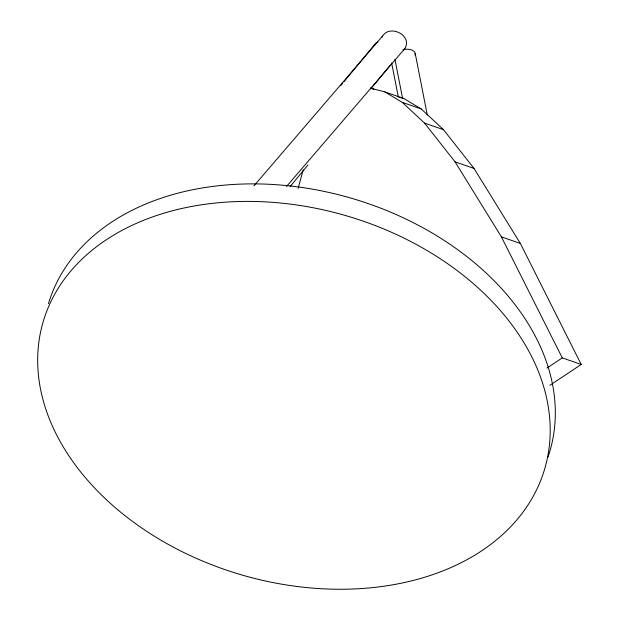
<?xml version="1.0" encoding="UTF-8"?>
<svg xmlns="http://www.w3.org/2000/svg" width="619" height="619" viewBox="0 0 619 619"><rect width="100%" height="100%" fill="white"/><g stroke="black" fill="none" stroke-linecap="round" stroke-linejoin="round"><path stroke-width="0.93" d="M415.016 55.168L415.202 53.396L414.56 51.818C411.627 48.708 406.83 48.932 402.954 49.652M298.165 188.323L303.171 169.861M381.908 37.395C388.167 23.352 413.144 34.842 404.826 48.607L286.527 186.466M340.852 85.476L342.694 83.232M343.924 81.747L375.315 43.701L376.344 42.618L377.969 42.154M290.141 186.574L307.991 164.948M370.758 88.873L390.45 65.003M253.929 185.909L382.527 36.057M403.325 50.294L404.826 48.607M547.01 368.05L562.269 357.89L581.218 364.467L549.889 385.32M581.218 364.467L520.347 243.437L474.015 168.43L443.483 129.68L421.222 108.936L403.758 98.467L384.817 91.891L370.324 88.076L373.938 89.329M399.232 97.276L403.758 98.467M384.817 91.891L402.273 102.359L421.222 108.936M402.273 102.359L424.533 123.104L443.483 129.68M424.533 123.104L455.073 161.853L474.015 168.43M455.073 161.853L501.405 236.868L520.347 243.437M501.405 236.868L562.269 357.89M415.202 53.396L427.303 115.072M394.937 59.401L402.559 98.243M391.634 62.929L398.327 97.059M48.437 303.728A261.334 187.039 16.3 0 1 356.358 199.728A261.334 187.039 16.3 0 1 547.931 457.286M118.43 510.335A261.334 187.039 16.3 0 0 543.405 473.04A261.334 187.039 16.3 0 0 219.946 202.599A261.334 187.039 16.3 0 0 118.43 510.335"/></g></svg>
